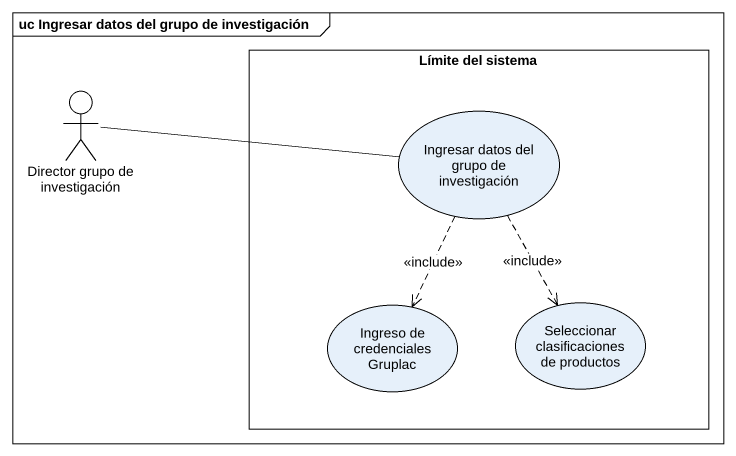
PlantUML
@startuml
mainframe uc Ingresar datos del grupo de investigación
rectangle "Límite del sistema" as Límite_del_sistema {
  usecase "Ingresar datos del grupo de investigación" as Ingresar_datos_del_grupo_de
  usecase "Ingreso de credenciales Gruplac" as Ingreso_de_credenciales
  usecase "Seleccionar clasificaciones de productos" as Seleccionar_clasificaciones
}
actor "Director grupo de investigación" as Director_grupo_de
Director_grupo_de -right- Ingresar_datos_del_grupo_de
Ingresar_datos_del_grupo_de ..> Ingreso_de_credenciales : <<include>>
Ingresar_datos_del_grupo_de ..> Seleccionar_clasificaciones : <<include>>
@enduml
